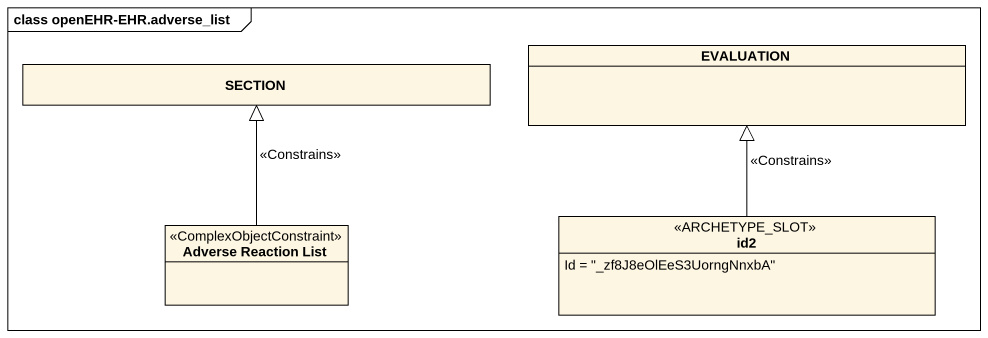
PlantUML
@startuml
mainframe class openEHR-EHR.adverse_list
hide circle
hide empty members
class EVALUATION
class SECTION
class "Adverse Reaction List" as Adverse_Reaction_List <<ComplexObjectConstraint>>
class id2 <<ARCHETYPE_SLOT>> {
  Id = "_zf8J8eOlEeS3UorngNnxbA"
}
Adverse_Reaction_List -up-|> SECTION : <<Constrains>>
id2 -up-|> EVALUATION : <<Constrains>>
@enduml
